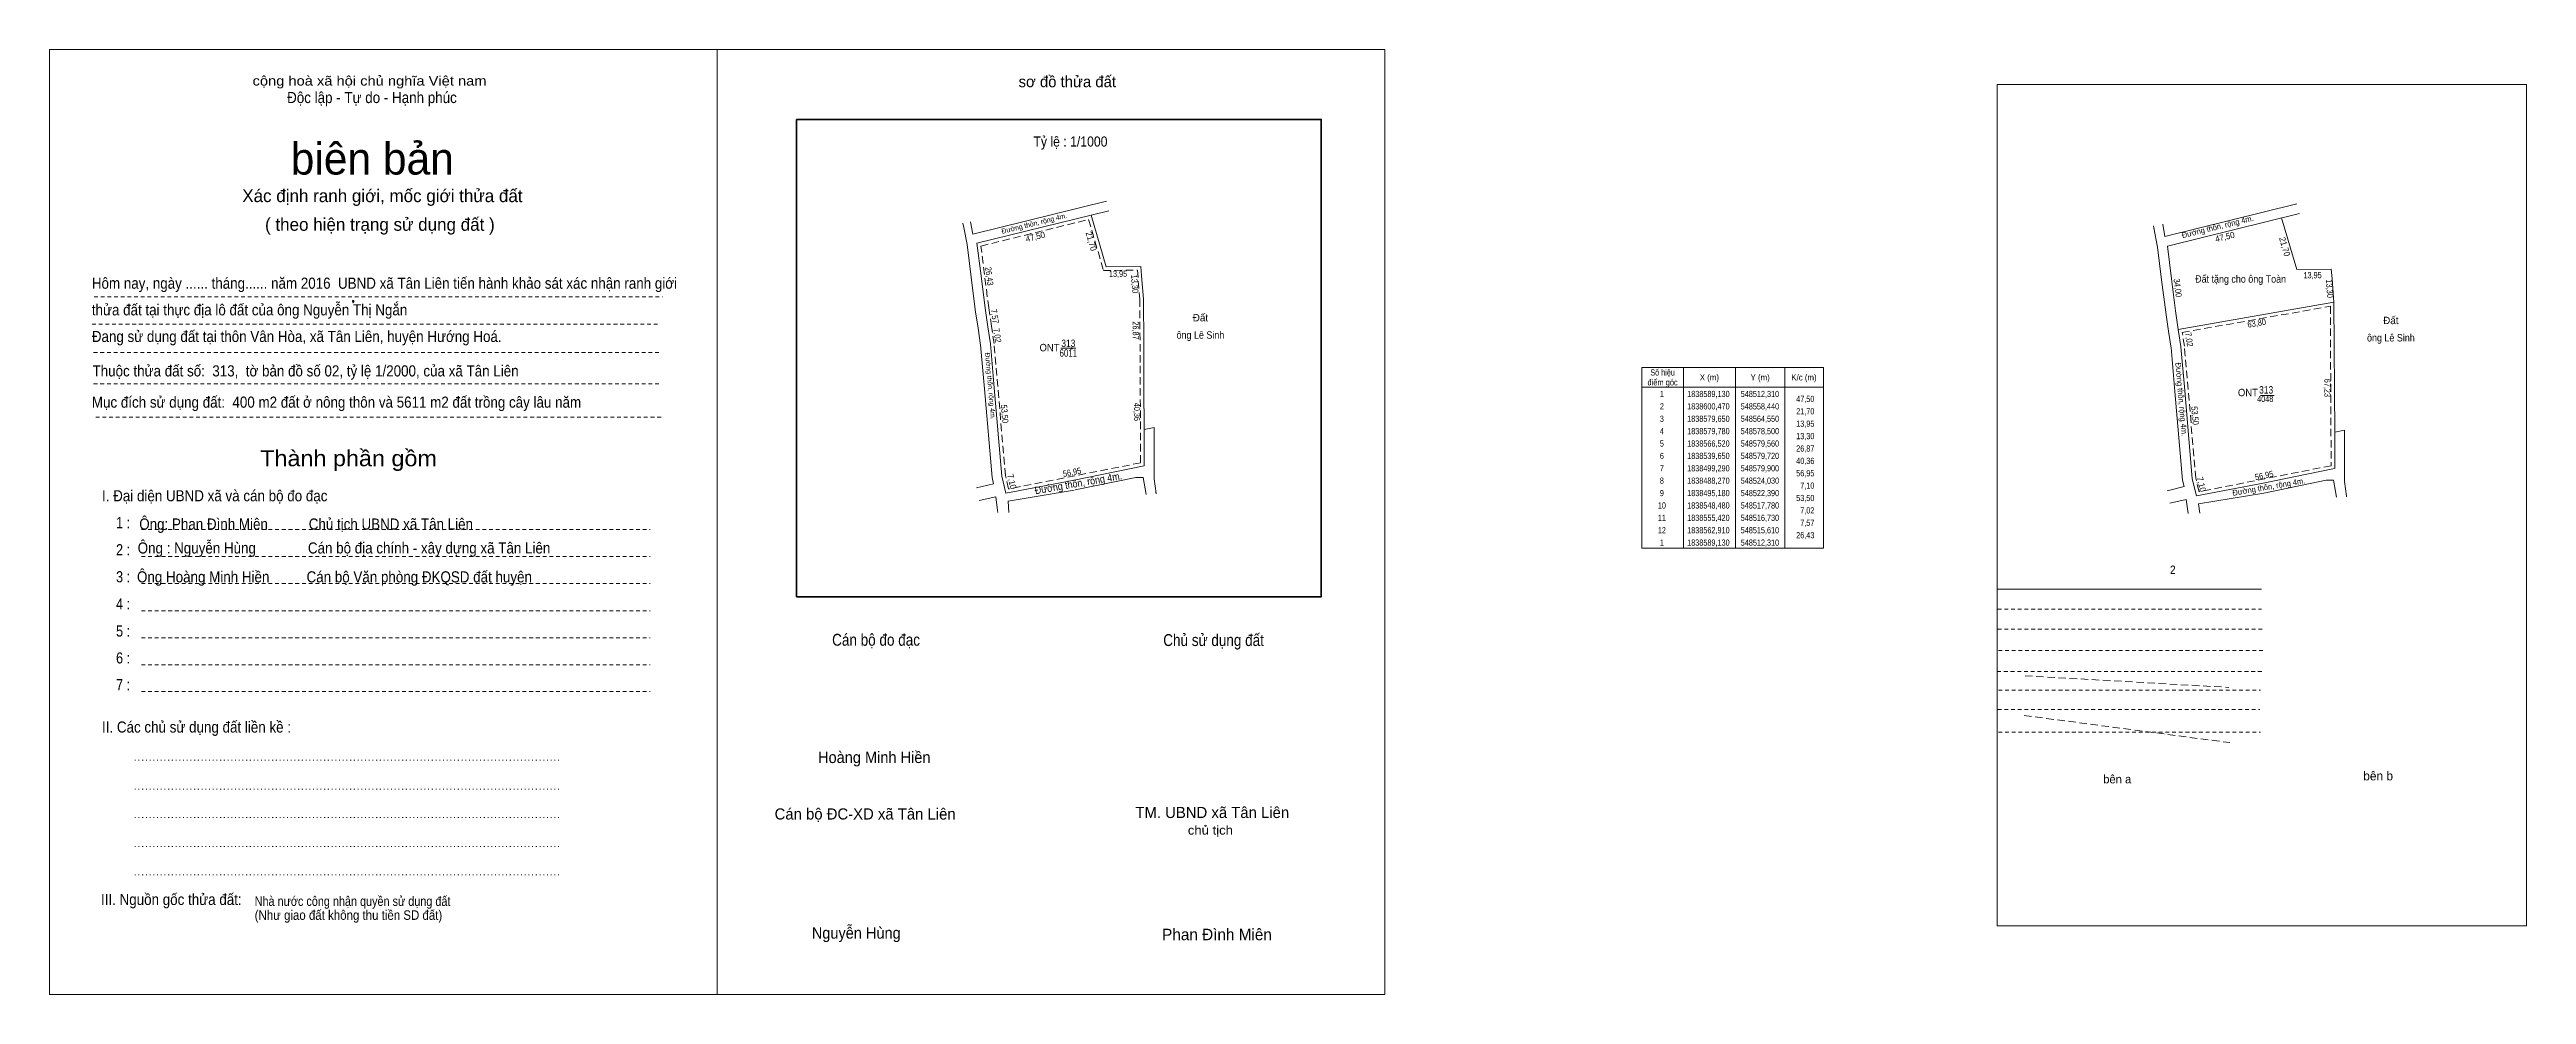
# Model space of a CAD drawing. Header units: metres. Extents: x 546685 to 549823, y 1838297 to 1838709.
# Drawn here: x 546685 to 547685, y 1838297 to 1838679 of the extents above; entities that cross this region are included whole.
import ezdxf
from ezdxf.enums import TextEntityAlignment as Align

# ---------------------------------------------------------------- set-up
doc = ezdxf.new("R2010")
doc.units = ezdxf.units.M
doc.header["$PDMODE"] = 32
doc.header["$PDSIZE"] = 0.5
for name, pattern in [('DOTTED', [1.5, 0.3, -1.2]), ('MEDIUM_DASHED', [4.5, 3, -1.5]), ('SHORT_DASHED', [2.7, 1.5, -1.2])]:
    doc.linetypes.add(name, pattern=pattern)
for name, color, linetype, lineweight in [('1', 7, 'DOTTED', 13), ('15', 7, 'Continuous', 13), ('63', 7, 'Continuous', 13), ('7', 7, 'Continuous', 13)]:
    doc.layers.add(name, color=color, linetype=linetype, lineweight=lineweight)
doc.layers.add('22', color=7, linetype='Continuous')
doc.layers.add('51', color=7, linetype='Continuous')

msp = doc.modelspace()

# ---------------------------------------------------------------- hatches: boundary and pattern name
at = {"layer": '63'}
msp.add_hatch(color=256, dxfattribs=at).paths.add_polyline_path([(546807.71, 1838576.91), (546807.78, 1838576.97), (546807.87, 1838577.1), (546807.93, 1838577.27), (546807.91, 1838577.38), (546807.84, 1838577.47), (546807.74, 1838577.54), (546807.61, 1838577.56), (546807.51, 1838577.54), (546807.41, 1838577.49), (546807.33, 1838577.41), (546807.3, 1838577.31), (546807.31, 1838577.26), (546807.32, 1838577.23), (546807.37, 1838577.19), (546807.44, 1838577.21), (546807.47, 1838577.26), (546807.46, 1838577.29), (546807.44, 1838577.33), (546807.43, 1838577.35), (546807.42, 1838577.37), (546807.42, 1838577.39), (546807.47, 1838577.45), (546807.56, 1838577.47), (546807.63, 1838577.46), (546807.68, 1838577.43), (546807.71, 1838577.37), (546807.71, 1838577.28), (546807.66, 1838577.06), (546807.63, 1838577), (546807.61, 1838576.94), (546807.59, 1838576.89), (546807.58, 1838576.85), (546807.56, 1838576.76), (546807.55, 1838576.68), (546807.62, 1838576.68), (546807.66, 1838576.81)])

# ---------------------------------------------------------------- linework, layer by layer
at = {"layer": '1', "linetype": 'SHORT_DASHED'}
for p, q in [((546702.97, 1838579.08), (546932.51, 1838579.08)), ((546702.23, 1838568.11), (546930.9, 1838568.11)), ((546702.81, 1838556.64), (546931.48, 1838556.64)), ((546702.81, 1838544.01), (546931.14, 1838544.01)), ((546703.67, 1838530.52), (546932.01, 1838530.52)), ((546722.17, 1838485.12), (546927.59, 1838485.12)), ((546722.17, 1838474.22), (546927.59, 1838474.22)), ((546722.17, 1838463.32), (546927.59, 1838463.32)), ((546722.17, 1838452.38), (546927.59, 1838452.38)), ((547471.91, 1838453.01), (547578.37, 1838453.01)), ((546722.17, 1838441.44), (546927.59, 1838441.44)), ((547471.91, 1838444.89), (547578.85, 1838444.89)), ((547472.15, 1838436.32), (547579.09, 1838436.32)), ((546722.17, 1838430.49), (546927.59, 1838430.49)), ((547471.67, 1838427.87), (547578.61, 1838427.87)), ((546722.17, 1838419.74), (546927.59, 1838419.74)), ((547472.15, 1838420.31), (547578.01, 1838420.31)), ((547471.85, 1838412.56), (547577.71, 1838412.56)), ((547472.14, 1838403.41), (547578, 1838403.41))]:
    msp.add_line(p, q, dxfattribs=at)
at = {"layer": '1', "linetype": 'Continuous'}
msp.add_line((547471.91, 1838461.12), (547578.37, 1838461.12), dxfattribs=at)
at = {"layer": '1'}
for p, q in [((546719.46, 1838392.04), (546891.78, 1838392.04)), ((546719.46, 1838380.38), (546891.78, 1838380.38)), ((546719.46, 1838368.86), (546891.78, 1838368.86)), ((546719.46, 1838357.24), (546891.78, 1838357.24)), ((546719.46, 1838345.72), (546891.78, 1838345.72))]:
    msp.add_line(p, q, dxfattribs=at)
at = {"layer": '1', "linetype": 'Continuous'}
for points in [[(546685, 1838297.48), (546685, 1838678.89), (546954.66, 1838678.89), (546954.66, 1838297.48)], [(547224.3, 1838297.48), (547224.3, 1838678.89), (546954.66, 1838678.89), (546954.66, 1838297.48)], [(547471.68, 1838664.81), (547685.4, 1838664.81), (547685.4, 1838325.21), (547471.68, 1838325.21)]]:
    msp.add_lwpolyline(points, close=True, dxfattribs=at)
at = {"layer": '1', "linetype": 'Continuous', "lineweight": 35}
msp.add_lwpolyline([(546986.7, 1838650.67), (547198.6, 1838650.67), (547198.6, 1838458.04), (546986.7, 1838458.04)], close=True, dxfattribs=at)
at = {"layer": '1', "linetype": 'MEDIUM_DASHED'}
for points in [[(547061.17, 1838599.57), (547104.67, 1838610.27), (547110.69, 1838589.73), (547124.38, 1838589.86), (547125.33, 1838578.02), (547125.49, 1838551.2), (547125.66, 1838512.06), (547072.37, 1838501.55), (547071.09, 1838506.97), (547066.48, 1838560.21), (547065.42, 1838567.2), (547064.31, 1838574.67)], [(547546.4, 1838564.71), (547606.19, 1838575.27), (547606.51, 1838510.91), (547553.15, 1838500.39), (547551.85, 1838505.86), (547547.25, 1838559.1)]]:
    msp.add_lwpolyline(points, close=True, dxfattribs=at)
at = {"layer": '15'}
msp.add_line((547539.4, 1838603.46), (547538.48, 1838608.39), dxfattribs=at)
at = {"layer": '63'}
for p, q in [((547093.44, 1838558.29), (547099.51, 1838558.29)), ((547344.9, 1838550.57), (547344.9, 1838477.57)), ((547365.9, 1838550.57), (547365.9, 1838477.57)), ((547385.9, 1838550.57), (547385.9, 1838477.57)), ((547328.1, 1838542.57), (547401.5, 1838542.57)), ((547577.92, 1838539.19), (547583.49, 1838539.19)), ((547072.12, 1838496.62), (547072.47, 1838492.08)), ((547552.93, 1838495.51), (547553.43, 1838491.75))]:
    msp.add_line(p, q, dxfattribs=at)
at = {"layer": '63', "linetype": 'MEDIUM_DASHED'}
for p, q in [((547482.91, 1838426.09), (547565.17, 1838421.42)), ((547482.55, 1838410.09), (547565.53, 1838399.12))]:
    msp.add_line(p, q, dxfattribs=at)
at = {"layer": '63'}
for points in [[(546807.71, 1838576.91), (546807.78, 1838576.97), (546807.87, 1838577.1), (546807.93, 1838577.27), (546807.91, 1838577.38), (546807.84, 1838577.47), (546807.74, 1838577.54), (546807.61, 1838577.56), (546807.51, 1838577.54), (546807.41, 1838577.49), (546807.33, 1838577.41), (546807.3, 1838577.31), (546807.31, 1838577.26), (546807.32, 1838577.23), (546807.37, 1838577.19), (546807.44, 1838577.21), (546807.47, 1838577.26), (546807.46, 1838577.29), (546807.44, 1838577.33), (546807.43, 1838577.35), (546807.42, 1838577.37), (546807.42, 1838577.39), (546807.47, 1838577.45), (546807.56, 1838577.47), (546807.63, 1838577.46), (546807.68, 1838577.43), (546807.71, 1838577.37), (546807.71, 1838577.28), (546807.66, 1838577.06), (546807.63, 1838577), (546807.61, 1838576.94), (546807.59, 1838576.89), (546807.58, 1838576.85), (546807.56, 1838576.76), (546807.55, 1838576.68), (546807.62, 1838576.68), (546807.66, 1838576.81)], [(547328.1, 1838550.57), (547401.5, 1838550.57), (547401.5, 1838477.57), (547328.1, 1838477.57)]]:
    msp.add_lwpolyline(points, close=True, dxfattribs=at)
msp.add_point((547097.83, 1838558.29), dxfattribs=at)
at = {"layer": '7'}
for p, q in [((547057.85, 1838604.39), (547111.91, 1838617.68)), ((547539.4, 1838603.46), (547592.72, 1838616.57)), ((547054.23, 1838607.06), (547053.92, 1838608.8)), ((547055.58, 1838600.19), (547054.23, 1838607.06)), ((547057.85, 1838604.39), (547056.92, 1838609.39)), ((547059.55, 1838600.69), (547112.87, 1838613.8)), ((547105.68, 1838612.03), (547111.79, 1838591.21)), ((547536.39, 1838599.08), (547534.89, 1838606.96)), ((547540.36, 1838599.58), (547593.68, 1838612.69)), ((547586.49, 1838610.92), (547592.6, 1838590.1)), ((547055.58, 1838600.19), (547057.24, 1838586.99)), ((547057.24, 1838586.99), (547058.88, 1838573.97)), ((547125.74, 1838591.34), (547111.79, 1838591.21)), ((547606.55, 1838590.23), (547592.6, 1838590.1)), ((547607.61, 1838576.97), (547544.78, 1838565.87)), ((547060.01, 1838566.39), (547058.89, 1838573.88)), ((547061.06, 1838559.51), (547060.02, 1838566.38)), ((547063.97, 1838566.98), (547062.85, 1838574.47)), ((547065.01, 1838560.11), (547063.97, 1838566.98)), ((547540.82, 1838565.28), (547539.7, 1838572.77)), ((547541.87, 1838558.4), (547540.83, 1838565.27)), ((547544.78, 1838565.87), (547543.66, 1838573.36)), ((547062.56, 1838541.97), (547061.03, 1838559.7)), ((547543.37, 1838540.86), (547541.84, 1838558.59)), ((547065.66, 1838506.16), (547062.56, 1838541.96)), ((547127.13, 1838525.5), (547127.02, 1838542.31)), ((547546.47, 1838505.05), (547543.37, 1838540.85)), ((547607.94, 1838524.39), (547607.83, 1838541.2)), ((547131.13, 1838526.36), (547127.13, 1838525.5)), ((547127.14, 1838510.85), (547127.13, 1838525.5)), ((547131.13, 1838505.61), (547131.13, 1838526.36)), ((547611.94, 1838525.25), (547607.94, 1838524.39)), ((547611.94, 1838504.5), (547611.94, 1838525.25)), ((547607.95, 1838509.74), (547607.94, 1838524.39)), ((547065.66, 1838506.16), (547066.28, 1838503.57)), ((547069.63, 1838506.74), (547071.27, 1838499.83)), ((547131.13, 1838505.61), (547131.91, 1838499.67)), ((547550.44, 1838505.63), (547552.08, 1838498.72)), ((547059.43, 1838501.91), (547066.28, 1838503.57)), ((547060.5, 1838496.93), (547067.2, 1838498.41)), ((547067.2, 1838498.41), (547067.92, 1838492.78)), ((547098.22, 1838505), (547071.27, 1838499.83)), ((547098.87, 1838501.05), (547072.12, 1838496.62)), ((547131.92, 1838499.52), (547131.87, 1838500.27)), ((547540.24, 1838500.8), (547547.09, 1838502.46)), ((547541.31, 1838495.82), (547548.01, 1838497.3)), ((547546.47, 1838505.05), (547547.09, 1838502.46)), ((547548.01, 1838497.3), (547548.73, 1838491.67)), ((547579.03, 1838503.89), (547552.08, 1838498.72)), ((547579.33, 1838499.88), (547552.93, 1838495.51)), ((547611.94, 1838504.5), (547612.72, 1838498.56)), ((547612.73, 1838498.41), (547612.68, 1838499.16)), ((547067.92, 1838492.78), (547068.02, 1838491.97))]:
    msp.add_line(p, q, dxfattribs=at)
for points in [[(547054.23, 1838607.06), (547053.92, 1838608.8), (547054.23, 1838607.06)], [(547053.92, 1838608.8), (547054.23, 1838607.06), (547053.92, 1838608.8)], [(547534.73, 1838607.69), (547535.04, 1838605.95), (547534.73, 1838607.69)], [(547059.55, 1838600.69), (547061.21, 1838587.49), (547062.85, 1838574.47)], [(547536.39, 1838599.08), (547538.05, 1838585.88), (547539.69, 1838572.86)], [(547540.36, 1838599.58), (547542.02, 1838586.38), (547543.66, 1838573.36)], [(547125.74, 1838591.34), (547126.05, 1838587.49), (547126.8, 1838578.08)], [(547606.55, 1838590.23), (547606.86, 1838586.38), (547607.61, 1838576.97)], [(547127.02, 1838542.31), (547126.91, 1838560.11), (547126.8, 1838578.08)], [(547607.83, 1838541.2), (547607.72, 1838559), (547607.61, 1838576.97)], [(547550.44, 1838505.63), (547547.36, 1838541.2), (547545.83, 1838558.93), (547545.82, 1838559), (547544.78, 1838565.87)], [(547069.63, 1838506.74), (547066.55, 1838542.31), (547065.02, 1838560.04)], [(547098.22, 1838505), (547115.87, 1838508.63), (547127.07, 1838510.84)], [(547099.29, 1838501.15), (547123.68, 1838506.15), (547126.68, 1838506.16), (547127.93, 1838499.27)], [(547579.03, 1838503.89), (547596.68, 1838507.52), (547607.88, 1838509.73)], [(547579.33, 1838499.88), (547604.49, 1838505.04), (547607.49, 1838505.05), (547608.74, 1838498.16)]]:
    msp.add_lwpolyline(points, dxfattribs=at)

# ---------------------------------------------------------------- texts
at = {"layer": '1'}
for s, height, width, p in [('cộng hoà xã hội chủ nghĩa Việt nam', 3.851, 1.15, (546814.24, 1838664.35)), ('Độc lập - Tự do - Hạnh phúc', 4.492, 0.9, (546815.22, 1838657.29)), ('4048', 2.5, 0.85, (547579.89, 1838536.61)), ('Thành phần gồm', 6.417, 1.1, (546805.765, 1838510.7)), ('2', 3.382, 0.9, (547542.565, 1838467.22))]:
    msp.add_text(s, height=height, dxfattribs=dict(at, width=width)).set_placement(p, align=Align.CENTER)
for s, p in [('sơ đồ thửa đất', (547076.39, 1838663.7)), ('Cán bộ ĐC-XD xã Tân Liên', (546977.85, 1838368.09)), ('TM. UBND xã Tân Liên', (547123.57, 1838368.69))]:
    msp.add_text(s, height=4.492, dxfattribs=at).set_placement(p)
for s, height, p in [('biên bản', 12.84, (546815.35, 1838628.44)), ('Xác định ranh giới, mốc giới thửa đất', 5.134, (546819.445, 1838617.31)), ('( theo hiện trạng sử dụng đất )', 5.134, (546818.42, 1838605.74)), ('bên a', 3.382, (547520.115, 1838382.7)), ('bên b', 3.6, (547625.5, 1838383.89))]:
    msp.add_text(s, height=height, dxfattribs=at).set_placement(p, align=Align.CENTER)
for s, height, width, p in [('Hôm nay, ngày ...... tháng...... năm 2016  UBND xã Tân Liên tiến hành khảo sát xác nhận ranh giới ', 4.49, 0.9, (546702.09, 1838582.34)), ('thửa đất tại thực địa lô đất của ông Nguyễn Thị Ngắn', 4.49, 0.9, (546702.09, 1838571.59)), ('Đang sử dụng đất tại thôn Vân Hòa, xã Tân Liên, huyện Hướng Hoá.', 4.49, 0.9, (546702.09, 1838560.84)), ('Thuộc thửa đất số:  313,  tờ bản đồ số 02, tỷ lệ 1/2000, của xã Tân Liên', 4.49, 0.9, (546702.37, 1838546.94)), ('Mục đích sử dụng đất:  400 m2 đất ở nông thôn và 5611 m2 đất trồng cây lâu năm', 4.49, 0.9, (546702.09, 1838534.32)), ('I. Đại diện UBND xã và cán bộ đo đạc ', 4.492, 0.9, (546706.19, 1838496.54)), ('    1 : ', 4.492, 0.85, (546706.19, 1838485.69)), ('Ông: Phan Đình Miên           Chủ tịch UBND xã Tân Liên', 4.488, 0.9, (546721.24, 1838485.12)), ('    2 : ', 4.492, 0.85, (546706.19, 1838474.75)), ('Ông : Nguyễn Hùng              Cán bộ địa chính - xây dựng xã Tân Liên', 4.488, 0.9, (546720.61, 1838475.47)), ('    3 :     ', 4.492, 0.85, (546706.19, 1838463.85)), ('Ông Hoàng Minh Hiền          Cán bộ Văn phòng ĐKQSD đất huyện', 4.49, 0.9, (546720.33, 1838463.8)), ('    4 : ', 4.492, 0.85, (546706.19, 1838452.91)), ('    5 : ', 4.492, 0.85, (546706.19, 1838441.94)), ('    6 : ', 4.492, 0.85, (546706.19, 1838431.07)), ('Cán bộ đo đạc', 4.8, 0.85, (547001.08, 1838438.24)), ('Chủ sử dụng đất', 4.8, 0.85, (547134.82, 1838438.12)), ('    7 : ', 4.492, 0.85, (546706.19, 1838420.27)), ('II. Các chủ sử dụng đất liền kề :', 4.492, 0.9, (546706.19, 1838403.18)), ('chủ tịch', 3.593, 1.1, (547144.74, 1838362)), ('III. Nguồn gốc thửa đất:', 4.492, 0.9, (546705.78, 1838333.58)), ('Nhà nước công nhận quyền sử dụng đất', 3.851, 0.85, (546767.85, 1838333.21)), ('(Như giao đất không thu tiền SD đất)', 3.851, 0.9, (546767.85, 1838327.59))]:
    msp.add_text(s, height=height, dxfattribs=dict(at, width=width)).set_placement(p)
at = {"layer": '22', "width": 0.95}
for s, height, p in [('Hoàng Minh Hiền', 4.63, (546995.38, 1838390.89)), ('Nguyễn Hùng', 4.621, (546992.87, 1838320))]:
    msp.add_text(s, height=height, dxfattribs=at).set_placement(p)
at = {"layer": '22'}
msp.add_text('Phan Đình Miên', height=4.621, dxfattribs=at).set_placement((547134.37, 1838319.37))
at = {"layer": '51', "width": 0.9}
msp.add_text('Tỷ lệ : 1/1000', height=4.1, dxfattribs=at).set_placement((547082.39, 1838639.72))
at = {"layer": '63'}
for s, height, rotation, width, p in [('47,50', 2.5, 13.811, 0.95, (547083.412, 1838602.119)), ('21,70', 2.5, 286.355, 0.95, (547104.535, 1838601.177)), ('47,50', 2.5, 13.811, 0.95, (547563.892, 1838602.059)), ('21,70', 2.5, 286.355, 0.95, (547586.575, 1838598.977)), ('26,43', 2.5, 277.173, 0.9, (547063.335, 1838587.246)), ('13,95', 2.5, 0.534, 0.85, (547116.578, 1838587.144)), ('13,30', 2.5, 274.57, 0.9, (547122.057, 1838584.195)), ('34,00', 2.5, 277.47, 0.9, (547543.333, 1838582.528)), ('13,95', 2.5, 0.534, 0.85, (547599.018, 1838586.574)), ('13,30', 2.5, 274.57, 0.9, (547604.657, 1838582.305)), ('7,57', 2.5, 278.505, 0.9, (547065.547, 1838571.045)), ('7,02', 2.5, 278.603, 0.9, (547066.549, 1838563.332)), ('26,87', 2.5, 270.341, 0.85, (547122.491, 1838565.477)), ('63,80', 2.5, 10.019, 0.9, (547576.643, 1838567.24)), ('7,02', 2.5, 278.603, 0.9, (547547.949, 1838561.642)), ('Đường thôn, rộng 4m.', 2, 274.932, 0.9, (547063.997, 1838542.991)), ('Đường thôn, rộng 4m.', 2.3, 274.932, 0.9, (547544.847, 1838537.614)), ('67,23', 2.5, 270.29, 0.85, (547603.788, 1838542.311)), ('53,50', 2.5, 274.943, 0.9, (547069.532, 1838531.753)), ('40,36', 2.5, 270.256, 0.85, (547122.986, 1838532.631)), ('53,50', 2.5, 274.943, 0.9, (547550.312, 1838531.033)), ('7,10', 2.5, 283.351, 0.95, (547072.458, 1838504.254)), ('56,95', 2.5, 11.158, 0.9, (547098.188, 1838507.081)), ('7,10', 2.5, 283.351, 0.95, (547552.918, 1838503.144)), ('56,95', 2.5, 11.158, 0.9, (547579.698, 1838505.761))]:
    msp.add_text(s, height=height, rotation=rotation, dxfattribs=dict(at, width=width)).set_placement(p, align=Align.CENTER)
for s, height, width, p in [('Đất tặng cho ông Toàn', 3, 0.9, (547569.94, 1838584.79)), ('ONT', 3, 0.95, (547088.885, 1838557.09)), ('6011', 3, 0.8, (547096.485, 1838554.93)), ('313', 3, 0.85, (547096.485, 1838558.82)), ('điểm góc', 2.5, 0.9, (547336.5, 1838543.32)), ('Số hiệu', 2.5, 0.85, (547336.5, 1838547.32)), ('X (m)', 2.5, 0.95, (547355.4, 1838545.32)), ('Y (m)', 2.5, 0.95, (547375.895, 1838545.32)), ('K/c (m)', 2.5, 0.95, (547393.6, 1838545.32)), (' 2', 2.5, 0.85, (547335.8, 1838533.62)), (' 1', 2.5, 0.75, (547335.795, 1838538.62)), ('1838589,130', 2.5, 0.85, (547355, 1838538.62)), ('1838600,470', 2.5, 0.85, (547355, 1838533.62)), ('548512,310', 2.5, 0.85, (547375.805, 1838538.62)), ('548558,440', 2.5, 0.85, (547375.805, 1838533.62)), ('ONT', 3, 0.95, (547572.895, 1838538.95)), ('313', 3, 0.85, (547580.265, 1838540.03)), (' 4', 2.5, 0.85, (547335.795, 1838523.62)), (' 3', 2.5, 0.8, (547335.8, 1838528.62)), ('1838579,650', 2.5, 0.85, (547355, 1838528.62)), ('1838579,780', 2.5, 0.85, (547355, 1838523.62)), ('548564,550', 2.5, 0.85, (547375.805, 1838528.62)), ('548578,500', 2.5, 0.85, (547375.805, 1838523.62)), (' 5', 2.5, 0.8, (547335.8, 1838518.62)), (' 6', 2.5, 0.85, (547335.8, 1838513.62)), ('1838566,520', 2.5, 0.85, (547355, 1838518.62)), ('1838539,650', 2.5, 0.85, (547355, 1838513.62)), ('548579,560', 2.5, 0.85, (547375.805, 1838518.62)), ('548579,720', 2.5, 0.85, (547375.805, 1838513.62)), (' 8', 2.5, 0.8, (547335.8, 1838503.62)), (' 7', 2.5, 0.8, (547335.8, 1838508.62)), ('1838499,290', 2.5, 0.85, (547355, 1838508.62)), ('1838488,270', 2.5, 0.85, (547355, 1838503.62)), ('548579,900', 2.5, 0.85, (547375.805, 1838508.62)), ('548524,030', 2.5, 0.85, (547375.805, 1838503.62)), (' 10', 2.5, 0.85, (547335.795, 1838493.62)), (' 9', 2.5, 0.85, (547335.795, 1838498.62)), ('1838495,180', 2.5, 0.85, (547355, 1838498.62)), ('1838548,480', 2.5, 0.85, (547355, 1838493.62)), ('548522,390', 2.5, 0.85, (547375.805, 1838498.62)), ('548517,780', 2.5, 0.85, (547375.805, 1838493.62)), (' 12', 2.5, 0.85, (547335.8, 1838483.62)), (' 11', 2.5, 0.8, (547335.795, 1838488.62)), ('1838555,420', 2.5, 0.85, (547355, 1838488.62)), ('1838562,910', 2.5, 0.85, (547355, 1838483.62)), ('548516,730', 2.5, 0.85, (547375.805, 1838488.62)), ('548515,610', 2.5, 0.85, (547375.805, 1838483.62)), (' 1', 2.5, 0.75, (547335.795, 1838478.62)), ('1838589,130', 2.5, 0.85, (547355, 1838478.62)), ('548512,310', 2.5, 0.85, (547375.805, 1838478.62))]:
    msp.add_text(s, height=height, dxfattribs=dict(at, width=width)).set_placement(p, align=Align.CENTER)
at = {"layer": '63', "width": 0.85}
for s, p in [('47,50', (547397.8, 1838536.62)), ('21,70', (547397.8, 1838531.62)), ('13,95', (547397.8, 1838526.62)), ('26,87', (547397.8, 1838516.62)), ('13,30', (547397.8, 1838521.62)), ('40,36', (547397.8, 1838511.62)), ('56,95', (547397.8, 1838506.62)), ('53,50', (547397.8, 1838496.62)), ('7,10', (547397.8, 1838501.62)), ('7,02', (547397.8, 1838491.62)), ('7,57', (547397.8, 1838486.62)), ('26,43', (547397.8, 1838481.62))]:
    msp.add_text(s, height=2.5, dxfattribs=at).set_placement(p, align=Align.RIGHT)
at = {"layer": '7', "width": 0.9}
for height, rotation, p in [(2, 13.811, (547082.951, 1838607.745)), (2.3, 13.811, (547560.915, 1838606.277)), (3, 9.811, (547100.774, 1838502.395)), (2.3, 9.811, (547581.514, 1838501.279))]:
    msp.add_text('Đường thôn, rộng 4m.', height=height, rotation=rotation, dxfattribs=at).set_placement(p, align=Align.CENTER)
for p in [(547149.835, 1838562.17), (547630.645, 1838561.06)]:
    msp.add_text('ông Lê Sinh', height=3, dxfattribs=at).set_placement(p, align=Align.CENTER)
at = {"layer": '7'}
for p in [(547149.825, 1838569.17), (547630.635, 1838568.06)]:
    msp.add_text('Đất', height=3, dxfattribs=at).set_placement(p, align=Align.CENTER)

doc.saveas('drawing.dxf')
